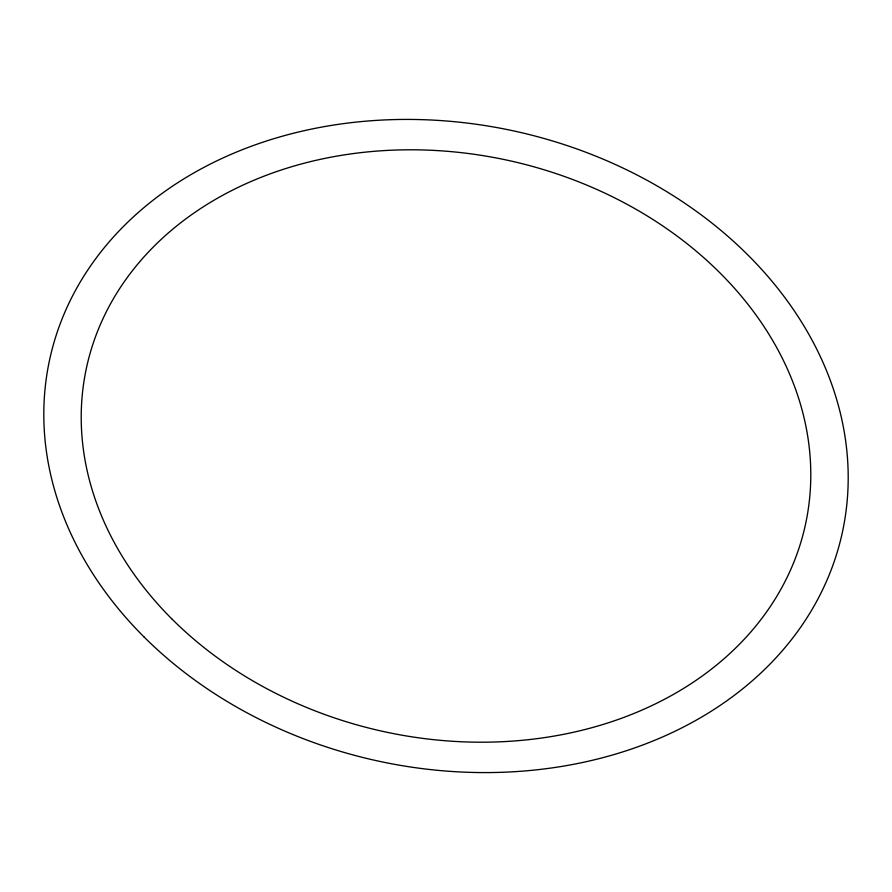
<?xml version="1.0" encoding="UTF-8"?>
<svg xmlns="http://www.w3.org/2000/svg" width="892" height="892" viewBox="0 0 892 892"><rect width="100%" height="100%" fill="white"/><g stroke="black" fill="none" stroke-linecap="round" stroke-linejoin="round"><path stroke-width="1.34" d="M144.27 637.178A405.659 322.268 12.4 0 0 827.174 579.722A405.659 322.268 12.4 0 0 366.556 121.111A405.659 322.268 12.4 0 0 144.27 637.178M172.334 619.394A367.939 292.297 12.4 0 0 791.728 567.279A367.939 292.297 12.4 0 0 373.938 151.328A367.939 292.297 12.4 0 0 172.334 619.394"/></g></svg>
